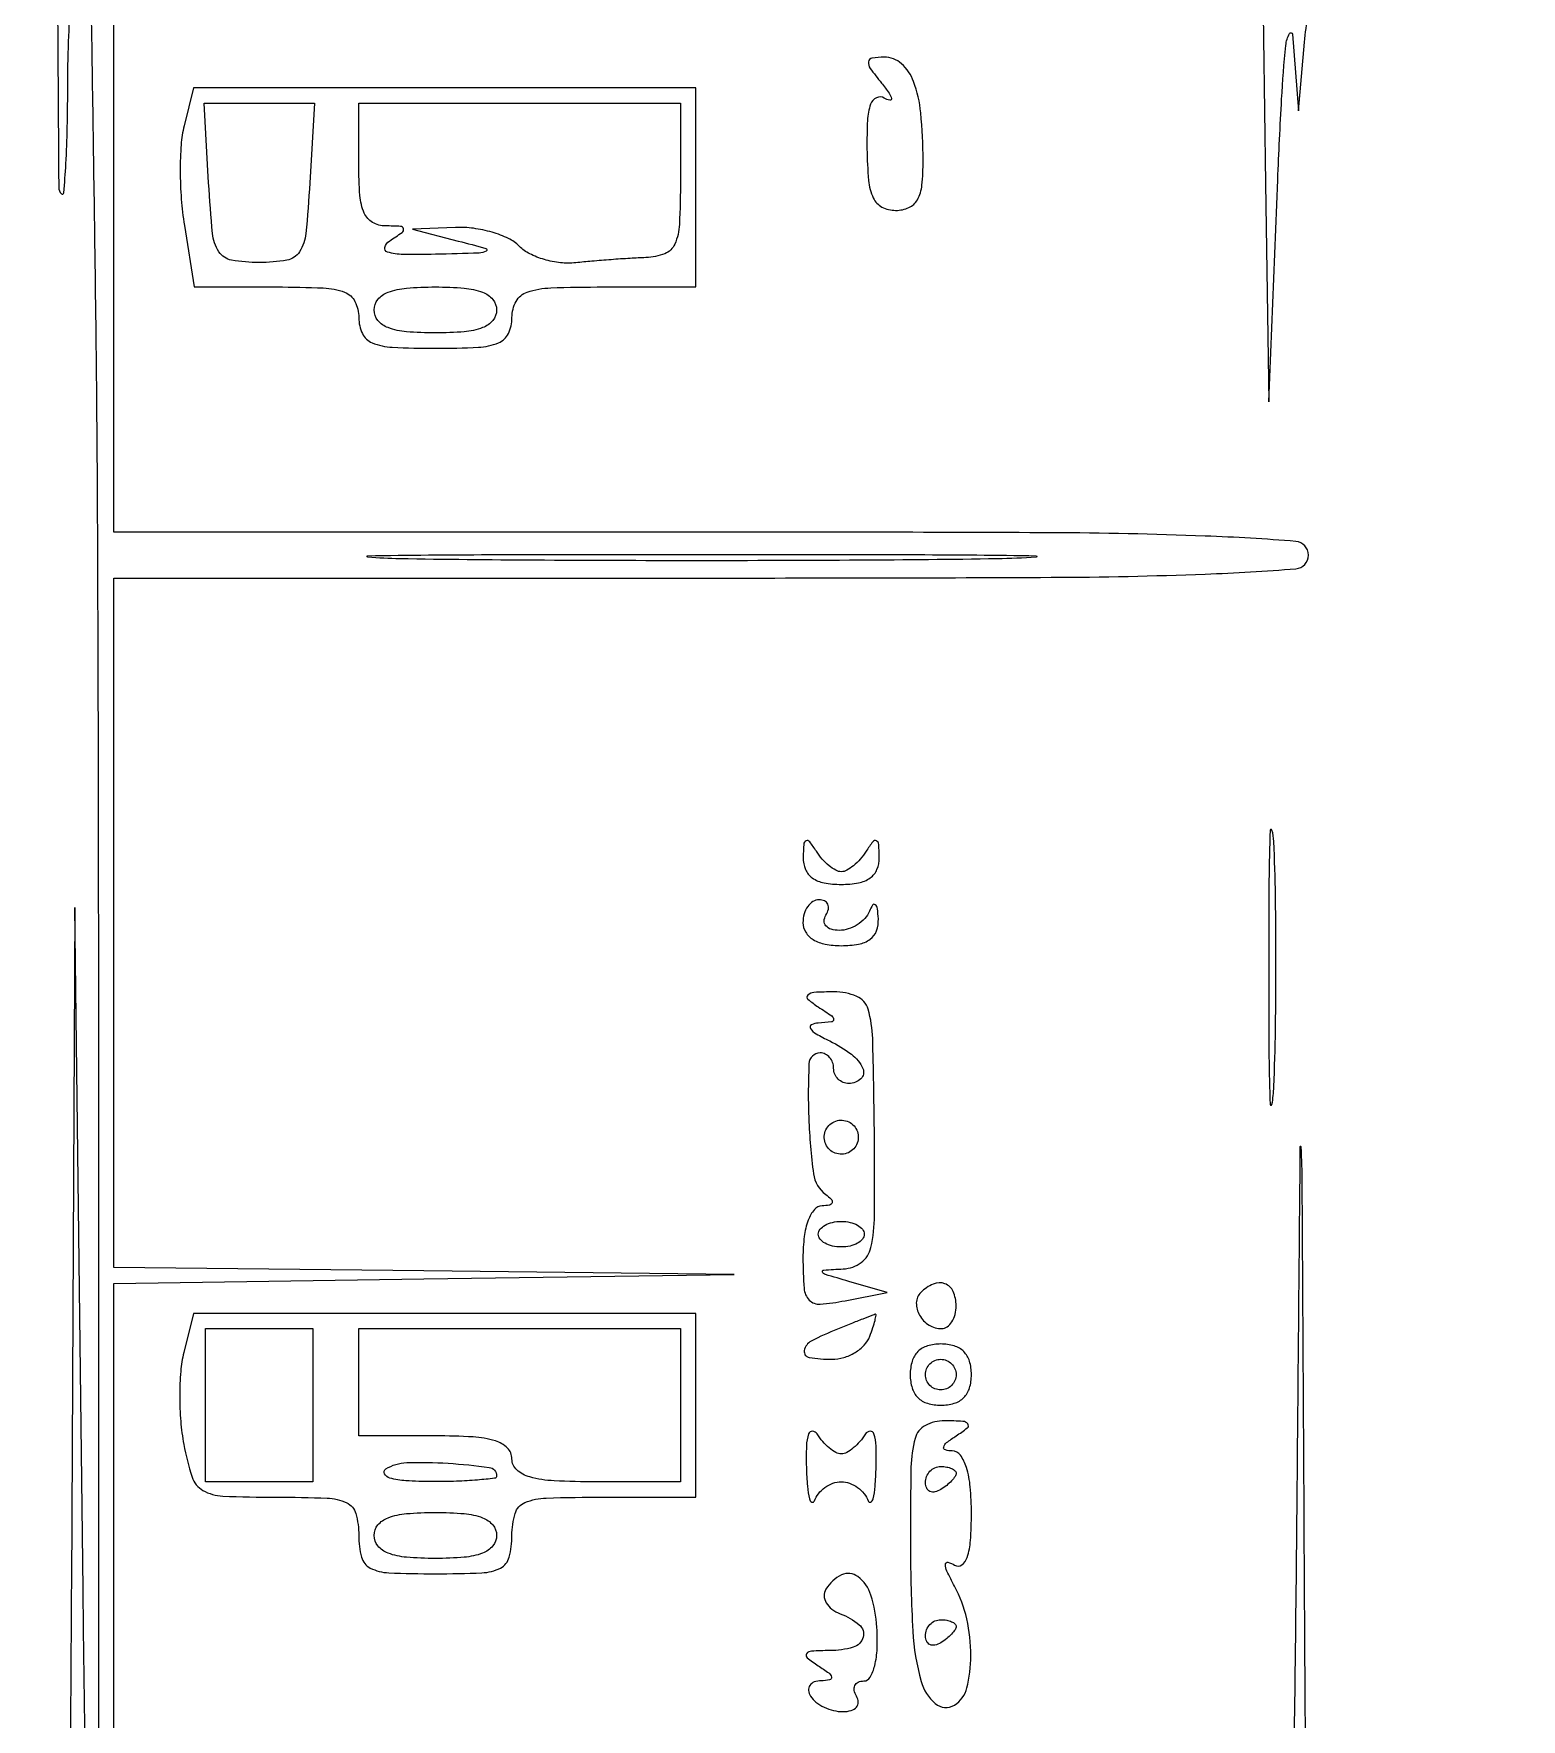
# Model space of a CAD drawing. Extents: x 23 to 255, y 40 to 184.
# Drawn here: x 95.58 to 103.8, y 144.62 to 153.93 of the extents above; entities that cross this region are included whole.
import ezdxf

# ---------------------------------------------------------------- set-up
doc = ezdxf.new("R2010")
doc.units = 0
doc.header["$MEASUREMENT"] = 0

msp = doc.modelspace()

# ---------------------------------------------------------------- linework, layer by layer
for points in [[(207.919475, 175.632891, 0.000007), (191.762556, 175.634099, 0.00002), (173.0434, 175.634494, 0.000013), (151.49745, 175.633531)], [(95.643508, 167.978635, 0.00017), (95.659018, 163.3626, 0.000318), (95.676122, 159.418744, 0.000529), (95.69618, 156.092772, 0.000016), (95.717608, 153.083264, 0.196413), (95.732124, 153.04845, 0.641779), (95.746171, 153.05363, 0.004811), (95.756896, 153.214081, 0.009203), (95.764698, 153.41547, 0.005078), (95.7672, 153.6618, -0.011204), (95.772985, 153.91992, -0.021225), (95.791109, 154.1271, -0.017994), (95.817012, 154.282005, -0.356306), (95.8518, 154.3104, -0.409513), (95.892934, 154.269922, -0.000396), (95.914943, 152.8299, -0.002658), (95.93147, 151.028671, -0.000965), (95.9364, 148.473), (95.9364, 142.6356)], [(96.021, 143.729447), (96.021, 145.380372), (96.021, 147.031297), (97.73415, 147.056051), (99.4473, 147.080805), (97.73415, 147.100103), (96.021, 147.1194), (96.021, 149.0229), (96.021, 150.9264), (99.3204, 150.9264, 0.001029), (101.198457, 150.930266, 0.008581), (102.04875, 150.948363, 0.010091), (102.550011, 150.977783, 0.391316), (102.6198, 151.0533, 0.391316), (102.550011, 151.128817, 0.010091), (102.04875, 151.158237, 0.008581), (101.198457, 151.176334, 0.001029), (99.3204, 151.1802), (96.021, 151.1802), (96.021, 152.7453), (96.021, 154.3104)], [(102.366, 154.3104), (102.383601, 153.10485), (102.401202, 151.8993), (102.4506, 153.126, -0.003639), (102.471793, 153.571585, -0.01165), (102.494999, 153.868101, -0.095371), (102.514584, 153.933357, -0.753696), (102.532379, 153.9297), (102.56476, 153.5067), (102.59811, 153.88601, -0.022798), (102.618206, 154.03589, -0.028367)], [(102.61446, 143.336466, -0.001256), (102.599881, 145.11015, 0.000041), (102.585573, 147.581525, 0.012047), (102.579481, 147.784769, 0.968891), (102.573149, 147.784627, 0.000091), (102.556393, 145.91385, -0.000994), (102.545308, 144.883884, -0.001657), (102.531379, 144.016827, -0.000111)], [(95.870457, 143.925768, -0.000614), (95.8518, 145.3428), (95.806854, 149.1075), (95.787027, 145.371, -0.001199), (95.772476, 143.482508, -0.005778)]]:
    msp.add_lwpolyline(points, format="xyb")
for points in [[(100.261791, 153.65966, -0.015393), (100.303681, 153.60464, -0.108784), (100.316787, 153.573917, -0.539523), (100.307348, 153.564805, -0.079813), (100.277429, 153.576791, 0.250839), (100.233522, 153.578935, 0.202271), (100.201611, 153.543197, 0.07031), (100.184403, 153.453404, 0.015691), (100.181652, 153.29693, 0.018454), (100.190526, 153.12206, 0.087195), (100.21639, 153.02544, 0.165364), (100.264383, 152.975275, 0.120521), (100.339915, 152.9568, 0.104924), (100.413162, 152.972342, 0.163558), (100.460263, 153.015558, 0.101517), (100.485312, 153.096021, 0.026582), (100.491602, 153.23175, 0.02123), (100.478573, 153.495825, 0.066938), (100.43903, 153.668257, 0.120313), (100.372085, 153.766409, 0.185262), (100.27724, 153.8028, 0.038069), (100.209217, 153.797613, 0.340035), (100.189796, 153.777304, 0.185265), (100.19935, 153.741225, 0.014068)], [(96.409633, 153.42359, 0.044329), (96.393105, 153.319386, 0.017924), (96.388373, 153.175427, 0.01757), (96.394331, 153.019218, 0.02133), (96.411275, 152.87369), (96.465625, 152.5338), (96.920113, 152.5338, -0.010196), (97.178609, 152.528528, -0.079066), (97.296639, 152.504776, -0.189958), (97.353591, 152.45362, -0.116401), (97.3746, 152.3646, 0.110458), (97.394391, 152.276107, 0.189791), (97.448625, 152.22501, 0.083766), (97.559931, 152.200894, 0.011557), (97.7976, 152.1954, 0.011557), (98.035269, 152.200894, 0.083766), (98.146575, 152.22501, 0.189791), (98.200809, 152.276107, 0.110458), (98.2206, 152.3646, -0.12648), (98.243668, 152.454332, -0.188641), (98.3052, 152.5056, -0.072107), (98.434502, 152.528833, -0.008455), (98.7282, 152.5338), (99.2358, 152.5338), (99.2358, 153.0837), (99.2358, 153.6336), (97.849071, 153.6336), (96.462343, 153.6336)], [(97.104071, 153.108723, -0.009858), (97.08236, 152.82997, -0.117532), (97.047413, 152.728417, -0.211465), (96.977248, 152.681582, -0.042974), (96.8247, 152.668446, -0.042974), (96.672152, 152.681582, -0.211465), (96.601987, 152.728417, -0.117532), (96.56704, 152.82997, -0.009858), (96.545329, 153.108723), (96.519758, 153.549), (96.8247, 153.549), (97.129642, 153.549)], [(99.1512, 153.126, -0.011215), (99.145664, 152.879244, -0.093229), (99.12018, 152.770784, -0.198168), (99.064315, 152.717386, -0.08383), (98.96085, 152.69595, 0.005871), (98.873682, 152.691696, 0.003333), (98.768285, 152.684606, 0.003327), (98.662178, 152.676048, 0.005479), (98.57261, 152.667233, -0.055043), (98.48852, 152.66731, -0.043905), (98.399563, 152.685217, -0.045372), (98.3192, 152.717044, -0.079576), (98.261403, 152.758883, 0.085142), (98.200925, 152.801651, 0.040068), (98.111257, 152.835973, 0.038181), (98.009096, 152.857656, 0.043709), (97.909393, 152.862191), (97.6707, 152.852181), (97.9245, 152.7876, -0.005847), (98.076117, 152.747126, -0.664233), (98.078047, 152.731846, -0.12402), (98.038884, 152.720712, -0.001832), (97.7976, 152.714305, -0.009518), (97.619353, 152.713619, -0.066587), (97.533506, 152.726432, -0.406306), (97.518564, 152.752664, -0.187915), (97.5438, 152.7876, 0.011213), (97.614053, 152.835267, 0.309569), (97.621339, 152.855119, 0.327416), (97.605466, 152.868202, 0.011938), (97.52265, 152.870905, -0.129025), (97.450899, 152.890406, -0.160808), (97.405084, 152.941611, -0.08428), (97.38102, 153.038746, -0.018673), (97.3746, 153.2106), (97.3746, 153.549), (98.2629, 153.549), (99.1512, 153.549)], [(98.136, 152.4069, -0.176579), (98.11488, 152.348962, -0.128937), (98.05845, 152.309081, -0.069535), (97.95734, 152.286479, -0.020272), (97.7976, 152.28, -0.020272), (97.63786, 152.286479, -0.069535), (97.53675, 152.309081, -0.128937), (97.48032, 152.348962, -0.176579), (97.4592, 152.4069, -0.176579), (97.48032, 152.464838, -0.128937), (97.53675, 152.504719, -0.069535), (97.63786, 152.527321, -0.020272), (97.7976, 152.5338, -0.020272), (97.95734, 152.527321, -0.069535), (98.05845, 152.504719, -0.128937), (98.11488, 152.464838, -0.176579)], [(100.901048, 151.032237, -0.002316), (100.141569, 151.024497, -0.001393), (99.240312, 151.021999, -0.001395), (98.344137, 151.02451, -0.002437), (97.601648, 151.032281, -0.017722), (97.424334, 151.041292, -0.950713), (97.42464, 151.04985, -0.003078), (98.09452, 151.055655, -0.000631), (99.2781, 151.057132, -0.000622), (100.460894, 151.055644, -0.003209), (101.115843, 151.049801, -0.958538), (101.116073, 151.04129, -0.013627)], [(102.400245, 148.7691, 0.001734), (102.401997, 148.284044, 0.009257), (102.408774, 148.019323, 0.898123), (102.418546, 148.018705, 0.032437), (102.429006, 148.117467, 0.006295), (102.437885, 148.433541, 0.003909), (102.440733, 148.804648, 0.003921), (102.437807, 149.170974, 0.00707), (102.428812, 149.471067, 0.058571), (102.418446, 149.534843, 0.852078), (102.408556, 149.533663, 0.008418), (102.40191, 149.2549, 0.001786)], [(99.829295, 149.38245, 0.101445), (99.842173, 149.316716, 0.141313), (99.879493, 149.270225, 0.108672), (99.944372, 149.243015, 0.045188), (100.0395, 149.2344, 0.045188), (100.134628, 149.243015, 0.108672), (100.199507, 149.270225, 0.141313), (100.236827, 149.316716, 0.101445), (100.249705, 149.38245, 0.016213), (100.24669, 149.455629, 0.268381), (100.233468, 149.475038, 0.355149), (100.213657, 149.470314, 0.022307), (100.176796, 149.417524, -0.03804), (100.144542, 149.374295, -0.04133), (100.106925, 149.337735, -0.04526), (100.069721, 149.312388, -0.127589), (100.0395, 149.304549, -0.127589), (100.009279, 149.312388, -0.04526), (99.972075, 149.337735, -0.04133), (99.934458, 149.374295, -0.03804), (99.902204, 149.417524, 0.022307), (99.865343, 149.470314, 0.355149), (99.845532, 149.475038, 0.268381), (99.83231, 149.455629, 0.016213)], [(99.828, 149.0229, 0.140575), (99.843044, 148.97045, 0.118484), (99.8844, 148.92984, 0.088208), (99.95123, 148.904344, 0.04716), (100.0395, 148.896, 0.043691), (100.135453, 148.904401, 0.113288), (100.198998, 148.931287, 0.149605), (100.234087, 148.977646, 0.09932), (100.244321, 149.04405, 0.021021), (100.239396, 149.100442, 0.185333), (100.227709, 149.122057, 0.449116), (100.212813, 149.120024, 0.051902), (100.194971, 149.08635, -0.090943), (100.169344, 149.045917, -0.065439), (100.128162, 149.011664, -0.063907), (100.078372, 148.988499, -0.077109), (100.027457, 148.9806, -0.070719), (99.983542, 148.986843, -0.14589), (99.954646, 149.005451, -0.189552), (99.945061, 149.03305, -0.129002), (99.9549, 149.0652, 0.082592), (99.968141, 149.097526, 0.161196), (99.965509, 149.124949, 0.182303), (99.947621, 149.143177, 0.108972), (99.917593, 149.1498, 0.140337), (99.883428, 149.140018, 0.099915), (99.854318, 149.112523, 0.085131), (99.834713, 149.071403, 0.06887)], [(99.9126, 148.5576, -0.008469), (99.986914, 148.507771, -0.245562), (99.9972, 148.488089, -0.381549), (99.985231, 148.474688, -0.014382), (99.9126, 148.46857, 0.101435), (99.87495, 148.458657, 0.447153), (99.869545, 148.439142, 0.119865), (99.900428, 148.409705, 0.01837), (99.97605, 148.369746, -0.049998), (100.095715, 148.296497, -0.125396), (100.15897, 148.216999, -0.319432), (100.147836, 148.160848, -0.191456), (100.0818, 148.1346, -0.099038), (100.049513, 148.141059, -0.097945), (100.022051, 148.159451, -0.097945), (100.003659, 148.186913, -0.099038), (99.9972, 148.2192, 0.086293), (99.991583, 148.251505, 0.094006), (99.975437, 148.278949, 0.100272), (99.951375, 148.297305, 0.113434), (99.923114, 148.3038, 0.401214), (99.861009, 148.244405, 0.020894), (99.86016, 147.941856, 0.02291), (99.88619, 147.635587, 0.206343), (99.953578, 147.522545, -0.043828), (99.984375, 147.495868, -0.27467), (99.988993, 147.476428, -0.276472), (99.974134, 147.463172, -0.04421), (99.93375, 147.459095, 0.220548), (99.890922, 147.438597, 0.084125), (99.857112, 147.379874, 0.058135), (99.83509, 147.289261, 0.030576), (99.828, 147.173432, 0.017928), (99.83411, 147.003094, 0.177303), (99.863019, 146.938818, 0.222302), (99.922968, 146.916274, 0.029537), (100.06065, 146.935237), (100.2933, 146.98141), (100.0818, 147.041972, -0.002776), (99.95165, 147.080023, -0.216701), (99.935828, 147.093811, -0.523997), (99.942384, 147.104796, -0.005142), (100.050391, 147.110967, 0.148897), (100.149618, 147.146337, 0.180197), (100.20314, 147.228711, 0.0534), (100.223328, 147.406715, 0.004264), (100.222238, 147.8808, 0.003736), (100.213041, 148.383397, 0.064807), (100.187756, 148.545006, 0.224979), (100.124631, 148.615938, 0.102111), (99.999847, 148.640905, 0.011179), (99.888941, 148.637753, 0.17978), (99.8551, 148.623185, 0.444262), (99.855742, 148.599967, 0.033334)], [(100.119634, 147.788974, -0.099038), (100.094616, 147.762173, -0.097945), (100.061117, 147.746928, -0.097945), (100.024338, 147.745582, -0.099038), (99.989974, 147.758366, -0.099038), (99.963173, 147.783384, -0.097945), (99.947928, 147.816883, -0.097945), (99.946582, 147.853662, -0.099038), (99.959366, 147.888026, -0.099038), (99.984384, 147.914827, -0.097945), (100.017883, 147.930072, -0.097945), (100.054662, 147.931418, -0.099038), (100.089026, 147.918634, -0.099038), (100.115827, 147.893616, -0.097945), (100.131072, 147.860117, -0.097945), (100.132418, 147.823338, -0.099038)], [(100.1664, 147.3027, -0.17482), (100.156697, 147.275798, -0.093122), (100.129123, 147.252909, -0.073362), (100.088049, 147.237419, -0.053595), (100.0395, 147.2322, -0.053595), (99.990951, 147.237419, -0.073362), (99.949877, 147.252909, -0.093122), (99.922303, 147.275798, -0.17482), (99.9126, 147.3027, -0.17482), (99.922303, 147.329602, -0.093122), (99.949877, 147.352491, -0.073362), (99.990951, 147.367981, -0.053595), (100.0395, 147.3732, -0.053595), (100.088049, 147.367981, -0.073362), (100.129123, 147.352491, -0.093122), (100.156697, 147.329602, -0.17482)], [(100.4789, 146.9807, 0.191124), (100.45416, 146.923418, 0.139481), (100.471296, 146.855504, 0.123736), (100.524265, 146.800939, 0.139398), (100.594393, 146.781, 0.156819), (100.624755, 146.790763, 0.097386), (100.650615, 146.818277, 0.079459), (100.668072, 146.859374, 0.06085), (100.674, 146.9079, 0.103624), (100.657612, 146.986125, 0.202875), (100.612178, 147.029088, 0.1934), (100.547841, 147.027483, 0.094876)], [(96.407988, 146.649034, 0.04162), (96.390967, 146.545351, 0.020003), (96.385639, 146.410594, 0.019677), (96.391293, 146.268711, 0.026573), (96.408232, 146.141434, 0.031717), (96.453926, 145.961628, 0.187236), (96.514102, 145.887585, 0.120068), (96.623109, 145.856338, 0.010043), (96.918715, 145.8504, -0.008952), (97.199593, 145.845371, -0.099974), (97.307862, 145.819438, -0.220857), (97.358386, 145.759658, -0.066836), (97.3746, 145.6389, 0.063163), (97.389835, 145.518781, 0.217022), (97.43805, 145.459125, 0.105983), (97.540442, 145.43271, 0.010324), (97.7976, 145.4274, 0.010324), (98.054758, 145.43271, 0.105983), (98.15715, 145.459125, 0.217022), (98.205365, 145.518781, 0.063163), (98.2206, 145.6389, -0.072846), (98.238393, 145.760383, -0.224968), (98.29251, 145.820437, -0.091609), (98.409954, 145.845726, -0.007344), (98.7282, 145.8504), (99.2358, 145.8504), (99.2358, 146.358), (99.2358, 146.8656), (97.849071, 146.8656), (96.462343, 146.8656)], [(100.01835, 146.778364, 0.023588), (99.873952, 146.712252, 0.2328), (99.835351, 146.660062, 0.419739), (99.862318, 146.621922, 0.040157), (99.988149, 146.6118, 0.07271), (100.053011, 146.621282, 0.064008), (100.115558, 146.649077, 0.066864), (100.166433, 146.690179, 0.098143), (100.196994, 146.7387, 0.010622), (100.214367, 146.787019, 0.020093), (100.225952, 146.826748, 0.019701), (100.232002, 146.855965, 0.552084), (100.227195, 146.860238, 0.022237), (100.21406, 146.855787, 0.00062), (100.158218, 146.833975, 0.00127), (100.092627, 146.808069, 0.000872)], [(99.1512, 146.358), (99.1512, 145.935), (98.6859, 145.935, -0.01212), (98.453425, 145.940636, -0.054498), (98.3193, 145.961918, -0.118311), (98.247397, 146.001365, -0.211442), (98.2206, 146.0619, 0.200296), (98.195638, 146.121713, 0.122766), (98.12895, 146.161305, 0.058865), (98.005757, 146.182942, 0.014068), (97.7976, 146.1888), (97.3746, 146.1888), (97.3746, 146.4849), (97.3746, 146.781), (98.2629, 146.781), (99.1512, 146.781)], [(100.4202, 146.5272, 0.072254), (100.430931, 146.453331, 0.124864), (100.4625, 146.4003, 0.124864), (100.515531, 146.368731, 0.072254), (100.5894, 146.358, 0.072254), (100.663269, 146.368731, 0.124864), (100.7163, 146.4003, 0.124864), (100.747869, 146.453331, 0.072254), (100.7586, 146.5272, 0.072254), (100.747869, 146.601069, 0.124864), (100.7163, 146.6541, 0.124864), (100.663269, 146.685669, 0.072254), (100.5894, 146.6964, 0.072254), (100.515531, 146.685669, 0.124864), (100.4625, 146.6541, 0.124864), (100.430931, 146.601069, 0.072254)], [(100.674, 146.5272, -0.099038), (100.667541, 146.494913, -0.097945), (100.649149, 146.467451, -0.097945), (100.621687, 146.449059, -0.099038), (100.5894, 146.4426, -0.099038), (100.557113, 146.449059, -0.097945), (100.529651, 146.467451, -0.097945), (100.511259, 146.494913, -0.099038), (100.5048, 146.5272, -0.099038), (100.511259, 146.559487, -0.097945), (100.529651, 146.586949, -0.097945), (100.557113, 146.605341, -0.099038), (100.5894, 146.6118, -0.099038), (100.621687, 146.605341, -0.097945), (100.649149, 146.586949, -0.097945), (100.667541, 146.559487, -0.099038)], [(100.421495, 145.57545, 0.013297), (100.434704, 145.111268, 0.054175), (100.480533, 144.833101, 0.14974), (100.55894, 144.71045, 0.32538), (100.664541, 144.702454, 0.195713), (100.733363, 144.796709, 0.060722), (100.75529, 144.974307, 0.055892), (100.732746, 145.178213, 0.067505), (100.66556, 145.358571, -0.011387), (100.623451, 145.441751, -0.111926), (100.614819, 145.479828, -0.488752), (100.628609, 145.490565, -0.076633), (100.66556, 145.474916, 0.304268), (100.705013, 145.476383, 0.158372), (100.735261, 145.517977, 0.061479), (100.75345, 145.611628, 0.017258), (100.7586, 145.760807, 0.022557), (100.752013, 145.906742, 0.051914), (100.730857, 146.014452, 0.080593), (100.697423, 146.082186, 0.239209), (100.65285, 146.105495, -0.066727), (100.614364, 146.111135, -0.405416), (100.605263, 146.126969, -0.167501), (100.621391, 146.151556, -0.021149), (100.674, 146.1888, 0.023197), (100.735664, 146.232834, 0.409657), (100.738478, 146.254928, 0.220444), (100.71158, 146.269134, 0.011293), (100.61055, 146.272105, 0.124522), (100.503969, 146.245914, 0.207157), (100.447223, 146.174804, 0.062208), (100.424717, 146.015946, 0.004584)], [(99.846924, 146.016257, 0.011993), (99.852592, 145.910247, 0.03869), (99.863462, 145.840561, 0.223563), (99.877095, 145.823424, 0.454144), (99.891122, 145.82925, -0.087672), (99.913173, 145.869668, -0.069426), (99.949384, 145.903936, -0.069206), (99.993721, 145.927075, -0.085915), (100.0395, 145.935, -0.085915), (100.085279, 145.927075, -0.069206), (100.129616, 145.903936, -0.069426), (100.165827, 145.869668, -0.087672), (100.187878, 145.82925, 0.454144), (100.201905, 145.823424, 0.223563), (100.215538, 145.840561, 0.03869), (100.226408, 145.910247, 0.011993), (100.232076, 146.016257, 0.015928), (100.231796, 146.132388, 0.069635), (100.219981, 146.199874, 0.338992), (100.198701, 146.214581, 0.246922), (100.172939, 146.199381, -0.039747), (100.14216, 146.157433, -0.042664), (100.105792, 146.121953, -0.046802), (100.069475, 146.097414, -0.125832), (100.0395, 146.089749, -0.125832), (100.009525, 146.097414, -0.046802), (99.973208, 146.121953, -0.042664), (99.93684, 146.157433, -0.039747), (99.906061, 146.199381, 0.246922), (99.880299, 146.214581, 0.338992), (99.859019, 146.199874, 0.069635), (99.847204, 146.132388, 0.015928)], [(98.136, 145.967698, -0.37999), (98.124434, 145.954677, -0.007782), (98.030382, 145.944986, -0.014151), (97.91431, 145.938151, -0.00853), (97.77645, 145.936295, -0.014779), (97.635134, 145.940983, -0.051833), (97.545429, 145.956039, -0.212264), (97.517211, 145.979243, -0.38487), (97.524618, 146.005955, -0.134583), (97.639188, 146.041138, -0.023226), (97.868326, 146.03746, -0.01801), (98.094582, 146.0151, -0.375339)], [(100.674, 145.982293, -0.151918), (100.668455, 145.964465, -0.038439), (100.649149, 145.940586, -0.035638), (100.621783, 145.915457, -0.029505), (100.5894, 145.8927, -0.082592), (100.557074, 145.879459, -0.161196), (100.529651, 145.882091, -0.182303), (100.511423, 145.899979, -0.108972), (100.5048, 145.930007, -0.093332), (100.51124, 145.964207, -0.09642), (100.529651, 145.993282, -0.099167), (100.55712, 146.012742, -0.105053), (100.5894, 146.0196, -0.042167), (100.621789, 146.016864, -0.061769), (100.649149, 146.008641, -0.081139), (100.667701, 145.996559, -0.210953)], [(98.136, 145.6389, -0.176579), (98.11488, 145.580962, -0.128937), (98.05845, 145.541081, -0.069535), (97.95734, 145.518479, -0.020272), (97.7976, 145.512, -0.020272), (97.63786, 145.518479, -0.069535), (97.53675, 145.541081, -0.128937), (97.48032, 145.580962, -0.176579), (97.4592, 145.6389, -0.176579), (97.48032, 145.696838, -0.128937), (97.53675, 145.736719, -0.069535), (97.63786, 145.759321, -0.020272), (97.7976, 145.7658, -0.020272), (97.95734, 145.759321, -0.069535), (98.05845, 145.736719, -0.128937), (98.11488, 145.696838, -0.176579)], [(99.954531, 145.342202, 0.148943), (99.944923, 145.305772, 0.123594), (99.956195, 145.267123, 0.099723), (99.987513, 145.232023, 0.069381), (100.034138, 145.206251, -0.07913), (100.138922, 145.14565, -0.300329), (100.160539, 145.07699, -0.259218), (100.105096, 145.021589, -0.067839), (99.97605, 145.003105, 0.011293), (99.87502, 145.000134, 0.220444), (99.848122, 144.985928, 0.409657), (99.850936, 144.963834, 0.023197), (99.9126, 144.9198, -0.016439), (99.970806, 144.879412, -0.187072), (99.985434, 144.856154, -0.415341), (99.975261, 144.841148, -0.044036), (99.928757, 144.836495, 0.082797), (99.890379, 144.829634, 0.159098), (99.865904, 144.810729, 0.180162), (99.859067, 144.782919, 0.109974), (99.8703, 144.7506, 0.091204), (99.899611, 144.718206, 0.053126), (99.944504, 144.690851, 0.050746), (99.997066, 144.672275, 0.059645), (100.049486, 144.666, 0.069308), (100.094205, 144.672229, 0.14379), (100.12375, 144.690851, 0.190139), (100.133733, 144.71846, 0.131946), (100.1241, 144.7506, -0.085767), (100.111102, 144.782913, -0.164611), (100.11427, 144.810349, -0.179926), (100.132977, 144.828617, -0.104746), (100.164057, 144.8352, 0.271118), (100.199066, 144.855689, 0.068177), (100.224297, 144.919669, 0.049207), (100.237784, 145.014579, 0.027524), (100.236359, 145.1313, 0.057797), (100.203502, 145.309127, 0.158863), (100.130967, 145.41219, 0.280495), (100.041547, 145.420755, 0.142398)], [(100.674, 145.136293, -0.151918), (100.668455, 145.118465, -0.038439), (100.649149, 145.094586, -0.035638), (100.621783, 145.069457, -0.029505), (100.5894, 145.0467, -0.082592), (100.557074, 145.033459, -0.161196), (100.529651, 145.036091, -0.182303), (100.511423, 145.053979, -0.108972), (100.5048, 145.084007, -0.093332), (100.51124, 145.118207, -0.09642), (100.529651, 145.147282, -0.099167), (100.55712, 145.166742, -0.105053), (100.5894, 145.1736, -0.042167), (100.621789, 145.170864, -0.061769), (100.649149, 145.162641, -0.081139), (100.667701, 145.150559, -0.210953)]]:
    msp.add_lwpolyline(points, format="xyb", close=True)
msp.add_lwpolyline([(97.1208, 146.358), (97.1208, 145.935), (96.8247, 145.935), (96.5286, 145.935), (96.5286, 146.358), (96.5286, 146.781), (96.8247, 146.781), (97.1208, 146.781)], close=True)

doc.saveas('drawing.dxf')
